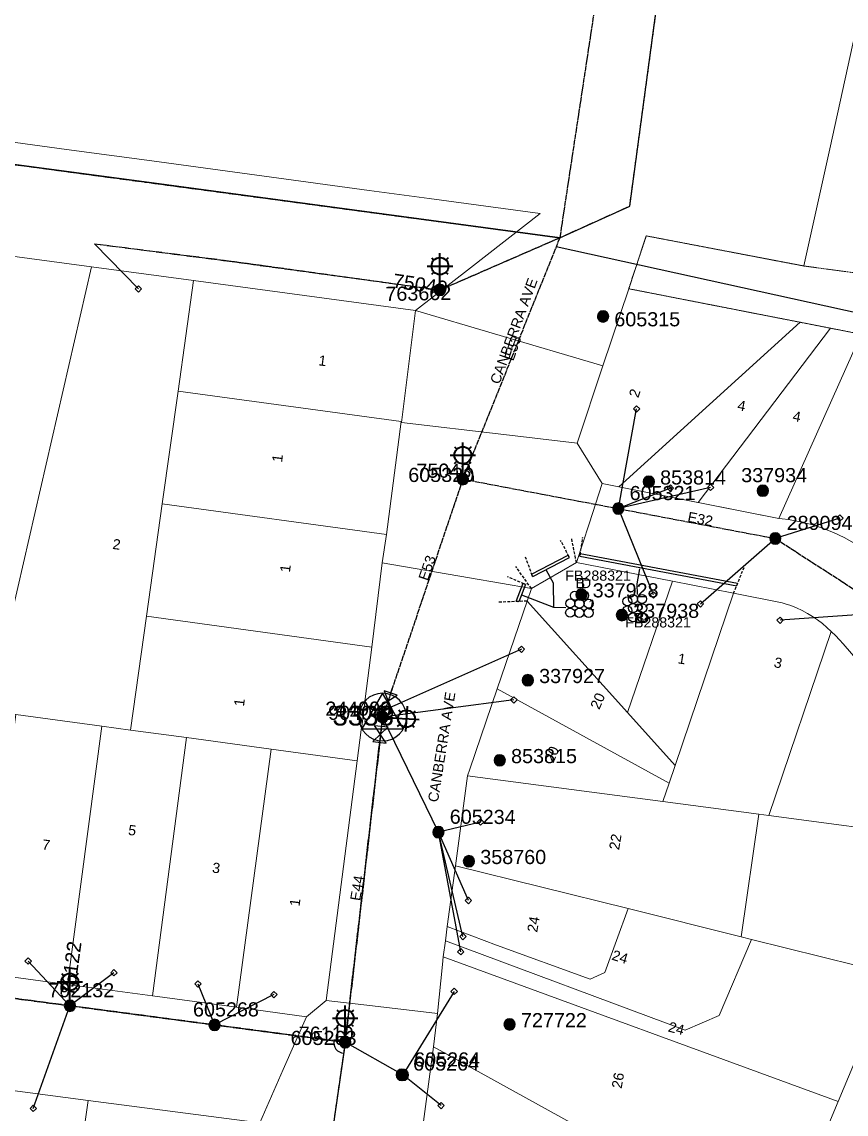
# Model space of a CAD drawing. Header units: metres. Extents: x 305150 to 308746, y 6239745 to 6243198.
# Drawn here: x 306796.9 to 306942.7, y 6241528.5 to 6241721.6 of the extents above; entities that cross this region are included whole.
import ezdxf
from ezdxf.enums import TextEntityAlignment as Align

# ---------------------------------------------------------------- set-up
doc = ezdxf.new("R2010")
doc.units = ezdxf.units.M
for name, pattern in [('Cable Exist OH', [1, 1, 0]), ('Dash', [5, 3, -2]), ('DASHED', [0.75, 0.5, -0.25]), ('HIDDEN', [0.375, 0.25, -0.125]), ('HIDDEN2', [0.1875, 0.125, -0.0625])]:
    doc.linetypes.add(name, pattern=pattern)
doc.layers.get('0').update_dxf_attribs({"color": 6})
for name, color, linetype, lineweight in [('Cadastre Easements_SP_EXT', 9, 'Continuous', 5), ('Cadastre Land Parcels_SP_EXT', 9, 'Continuous', 5), ('Cadastre Other Property_SP_EXT', 9, 'HIDDEN', 5), ('Cadastre Roads_SP_EXT', 9, 'Continuous', 5)]:
    doc.layers.add(name, color=color, linetype=linetype, lineweight=lineweight)
for name, color, linetype in [('Duct_SP_EXT', 7, 'Continuous'), ('Equip_LV_EXT', 7, 'Continuous'), ('Equip_SP_SL_EXT', 7, 'Continuous'), ('Mains_HV_EXT', 7, 'Continuous'), ('Mains_LV_EXT', 7, 'Continuous'), ('Mains_SL_EXT', 7, 'Continuous'), ('Mains_TR_EXT', 7, 'Continuous'), ('OH_Details_SP_MISC', 7, 'Continuous'), ('Services_SP_EXT', 7, 'Continuous'), ('Sub_SP_TR_HV_LV_EXT', 7, 'Continuous'), ('SupportsOH_SP_TR_HV_LV_SL_EXT', 7, 'Continuous')]:
    doc.layers.add(name, color=color, linetype=linetype)
doc.layers.add('UNKNOWN_FEATURES', color=1, linetype='DASHED', plot=False)
doc.layers.get('0').freeze()
doc.styles.add('iecARIAL', font='arial.ttf', dxfattribs={"height": 2})
doc.styles.add('POLE_LABEL', font='arial.ttf')
doc.styles.get("Standard").update_dxf_attribs({"font": 'arial.ttf'})
doc.linetypes.add('Cable E OH', pattern='A,9.4,["E",Standard,S=1.7,R=0,X=0,Y=-1],0', length=9.4)
doc.linetypes.add('Cable P UG', pattern='A,6,-0.5,["P",Standard,S=1.7,R=0,X=0.5,Y=-1],-2.9', length=9.4)

# ---------------------------------------------------------------- blocks, each defined once
blk = doc.blocks.new('SUB_POLE_EXT')
blk.add_wipeout([(0, 4.22), (0.42, 4.2), (0.83, 4.14), (1.21, 4.05), (1.62, 3.9), (1.99, 3.72), (2.35, 3.51), (2.68, 3.26), (2.99, 2.99), (3.28, 2.66), (3.52, 2.34), (3.76, 1.92), (3.9, 1.62), (4.04, 1.23), (4.18, 0.63), (4.22, 0), (4.18, -0.61), (4.06, -1.15), (3.9, -1.62), (3.58, -2.24), (3.22, -2.73), (2.97, -3.01), (2.68, -3.26), (2.36, -3.5), (2, -3.72), (1.64, -3.89), (1.25, -4.03), (0.82, -4.14), (0.42, -4.2), (0, -4.22), (-0.41, -4.2), (-0.8, -4.15), (-1.21, -4.05), (-1.62, -3.9), (-1.99, -3.73), (-2.35, -3.51), (-2.68, -3.26), (-2.96, -3.02), (-3.23, -2.72), (-3.51, -2.35), (-3.71, -2.01), (-3.91, -1.6), (-4.05, -1.21), (-4.16, -0.76), (-4.22, -0.14), (-4.21, 0.39), (-4.14, 0.83), (-4.03, 1.27), (-3.9, 1.63), (-3.71, 2.02), (-3.5, 2.37), (-3.28, 2.67), (-2.99, 2.99), (-2.68, 3.27), (-2.33, 3.52), (-1.98, 3.73), (-1.63, 3.9), (-1.2, 4.05), (-0.78, 4.15), (-0.4, 4.21)])
blk.add_line((2.16, 0.48), (2.16, 0.48, 0))
blk.add_lwpolyline([(-4.22, 0, 1), (4.22, 0, 1)], format="xyb", close=True)
blk.add_lwpolyline([(2.14, 0.52), (0, 4.22), (-3.66, -2.11), (3.66, -2.11)], close=True)
for tag, height, flags, p in [('ASSET_NUM', 3.5, 8, (2, 2)), ('STREET_CODE', 0.2, 9, (1.5, 0)), ('CONSTRUCTED_VOLTAGE', 0.2, 9, (1.5, -0.2)), ('OPERATING_VOLTAGE', 0.2, 9, (1.5, -0.6)), ('OPERATED_BY', 0.2, 9, (1.5, -0.8)), ('ORIENTATION', 0.2, 9, (1.5, -1.2)), ('OWNED_BY', 0.2, 9, (1.5, -1.4)), ('SECONDARY_VOLTAGE', 0.2, 9, (1.5, -1.6)), ('STATE', 0.2, 9, (1.5, -1.8)), ('SUBSTATION_TYPE', 0.2, 9, (1.5, -2)), ('NO_PHASES', 0.2, 9, (1.5, -0.4)), ('MAINTAINED_BY', 0.2, 9, (1.5, -1)), ('STREETNAME', 0.2, 9, (1.5, -2.8)), ('SUBURB', 0.2, 9, (1.5, -3)), ('Z', 0.2, 1, (1.5, -3.4)), ('USAGE', 0.2, 9, (1.5, -2.2)), ('LEGEND', 0.2, 9, (1.5, -2.4)), ('LOCATION', 0.2, 9, (1.5, -2.6)), ('NOTES', 0.2, 9, (1.5, -3.2))]:
    blk.add_attdef(tag, text='', height=height, dxfattribs=dict(flags=flags)).set_placement(p, align=Align.MIDDLE_LEFT)
blk = doc.blocks.new('DUCT_EXT')
blk.add_circle((0, 0.8), 0.8)
at = {"flags": 1}
blk.add_attdef('Z', (0, 0), '', height=0.2, dxfattribs=at)
at = {"flags": 9}
for tag, p in [('DUCT_CODE', (0, 0)), ('XSECT_TYPE', (0, -0.2)), ('STATE', (0, -0.6)), ('FB_REFERENCE', (0, -0.4)), ('NOTES', (0, -0.8))]:
    blk.add_attdef(tag, text='', height=0.2, dxfattribs=at).set_placement(p, align=Align.MIDDLE_LEFT)
blk = doc.blocks.new('LV_OH_LINKS_DISTFUSE_EXT')
for p, q in [((0, 0), (0.96, 0)), ((3.84, 0), (4.8, 0))]:
    blk.add_line(p, q)
blk.add_lwpolyline([(3.84, -1.2), (3.84, 1.2), (0.96, -1.2), (0.96, 1.2)], close=True)
at = {"flags": 9}
for tag, p in [('ACTUAL_STATUS', (0, 0)), ('CONSTRUCTED_VOLTAGE', (0, -0.2)), ('OPERATING_VOLTAGE', (0, -0.6)), ('ORIENTATION', (0, -0.8)), ('OWNED_BY', (0, -1)), ('STATE', (0, -1.2)), ('SWITCH_TYPE', (0, -1.4)), ('NO_PHASES', (0, -0.4)), ('USAGE', (0, -1.6)), ('NOTES', (0, -1.8))]:
    blk.add_attdef(tag, text='', height=0.2, dxfattribs=at).set_placement(p, align=Align.MIDDLE_LEFT)
at = {"flags": 1}
blk.add_attdef('Z', (0, 0), '', height=0.2, dxfattribs=at)
blk = doc.blocks.new('SL_LANTERN_EXT')
at = {"lineweight": 40}
for p, q in [((0, 1.97), (0, 6.47)), ((-2.25, 4.22), (2.25, 4.22)), ((-1.46, 5.68), (-1.06, 5.28)), ((1.46, 5.68), (1.06, 5.28)), ((-1.46, 2.76), (-1.06, 3.16)), ((0, 0), (0, 2.72)), ((1.46, 2.76), (1.06, 3.16))]:
    blk.add_line(p, q, dxfattribs=at)
blk.add_circle((0, 4.22), 1.5, dxfattribs=at)
at = {"style": 'iecARIAL', "flags": 8}
blk.add_attdef('ASSET_NUM', (1.5, 1.5), '', height=2.5, dxfattribs=at)
for tag, p, height, flags in [('OPERATING_VOLTAGE', (0.98, -1.65), 0.2, 9), ('ORIENTATION', (0.98, -1.85), 0.2, 9), ('OWNED_BY', (0.98, -2.05), 0.2, 9), ('CONSTRUCTED_VOLTAGE', (0.98, -0.65), 0.2, 9), ('CONTROL_TYPE', (0.98, -0.85), 0.2, 9), ('LANTERN_PURPOSE', (0.98, -1.05), 0.2, 9), ('LANTERN_TYPE', (0.98, -1.25), 0.2, 9), ('NO_PHASES', (0.98, -1.45), 0.2, 9), ('LNUMBER', (2.18, -3.25), 2.5, 8), ('STATE', (0.98, -2.25), 0.2, 9), ('USAGE', (0.98, -2.45), 0.2, 9), ('CEXIST', (0.98, -2.65), 0.2, 9), ('CNEW', (0.98, -2.85), 0.2, 9), ('CNUMBER', (0.98, -3.05), 0.2, 9), ('CREMOVE', (0.98, -3.25), 0.2, 9), ('CREPLACE', (0.98, -3.45), 0.2, 9), ('LKINGHEIGHT', (0.98, -3.65), 0.2, 9), ('LBRACKET', (0.98, -3.85), 0.2, 9), ('LBRACKETVOCAB', (0.98, -4.05), 0.2, 9), ('LCATEGORY', (0.98, -4.25), 0.2, 9), ('LCHARGE1', (0.98, -4.45), 0.2, 9), ('LCHARGE1PERCENT', (0.98, -4.65), 0.2, 9), ('LCHARGE2', (0.98, -4.85), 0.2, 9), ('LCHARGE2PERCENT', (0.98, -5.05), 0.2, 9), ('LCHARGE3', (0.98, -5.25), 0.2, 9), ('LCHARGE3PERCENT', (0.98, -5.45), 0.2, 9), ('LEXIST', (0.98, -5.65), 0.2, 9), ('LLAMP', (0.98, -5.85), 0.2, 9), ('LLAMPVOCAB', (0.98, -6.05), 0.2, 9), ('LMAST', (0.98, -6.25), 0.2, 9), ('LMASTVOCAB', (0.98, -6.45), 0.2, 9), ('LNEW', (0.98, -6.65), 0.2, 9), ('LANTNUMBER', (0.98, -6.85), 0.2, 9), ('LOUTREACH', (0.98, -7.25), 0.2, 9), ('LOUTREACHVOCAB', (0.98, -7.45), 0.2, 9), ('LRATECODE', (0.98, -7.65), 0.2, 9), ('LREMOVE', (0.98, -7.85), 0.2, 9), ('STREETNAME', (0.98, -9.25), 0.2, 9), ('SUBURB', (0.98, -9.45), 0.2, 1), ('LREPLACE', (0.98, -8.05), 0.2, 9), ('LTYPE', (0.98, -8.25), 0.2, 9), ('LTYPEVOCAB', (0.98, -8.45), 0.2, 9), ('LEGEND', (0.98, -8.65), 0.2, 9), ('LOCATION', (0.98, -8.85), 0.2, 9), ('NOTES', (0.98, -9.05), 0.2, 9)]:
    blk.add_attdef(tag, p, '', height=height, dxfattribs=dict(flags=flags))
blk = doc.blocks.new('CCP_EXT')
at = {"flags": 9}
for tag, p in [('STATE', (0, -1.8)), ('NOTES', (0, -2))]:
    blk.add_attdef(tag, text='', height=0.2, dxfattribs=at).set_placement(p, align=Align.MIDDLE_LEFT)
blk.add_wipeout([(0, 0.57), (0.57, 0), (0, -0.57), (-0.57, 0)])
blk.add_lwpolyline([(-0.57, 0), (0, 0.57), (0.57, 0), (0, -0.57), (-0.57, 0)])
at = {"flags": 1}
blk.add_attdef('Z', (0, 0), '', height=0.2, dxfattribs=at)
at = {"flags": 9}
for tag, p in [('CCP_TYPE', (0, 0)), ('CONSTRUCTED_VOLTAGE', (0, -0.2)), ('OPERATING_VOLTAGE', (0, -0.6)), ('ORIENTATION', (0, -0.8)), ('OWNED_BY', (0, -1)), ('NO_PHASES', (0, -0.4)), ('USAGE', (0, -1.2)), ('LEGEND', (0, -1.4)), ('LIFE_SUPPORT', (0, -1.6))]:
    blk.add_attdef(tag, text='', height=0.2, dxfattribs=at).set_placement(p, align=Align.MIDDLE_LEFT)
blk = doc.blocks.new('POLE_EXT')
blk.add_hatch(color=256).paths.add_polyline_path([(-1, 0, 1), (1, 0, 1)])
blk.add_lwpolyline([(-1, 0, 1), (1, 0, 1)], format="xyb", close=True)
for tag, height, flags, p in [('pNumber', 2.5, 8, (-17.84, 2.07)), ('OWNED_BY', 0.2, 9, (1.35, -0.4)), ('SPECIAL_USE', 0.2, 9, (1.35, -0.8)), ('STATE', 0.2, 9, (1.35, -1)), ('cLV', 0.2, 9, (1.35, -1.4)), ('hDepth', 0.2, 9, (1.35, -1.6)), ('hDia', 0.2, 9, (1.35, -1.8)), ('cHV', 0.2, 9, (1.35, -2)), ('PARENT', 0.2, 9, (1.35, -0.6)), ('USAGE', 0.2, 9, (1.35, -1.2)), ('cLinedev', 0.2, 9, (1.35, -3.4)), ('pExisting', 0.2, 9, (1.35, -3.8)), ('LBRACKET', 0.2, 9, (1.35, -2.2)), ('LExisting', 0.2, 9, (1.35, -2.4)), ('LANTNUMBER', 0.2, 9, (1.35, -2.6)), ('LOther', 0.2, 9, (1.35, -2.8)), ('LRemove', 0.2, 9, (1.35, -3)), ('LEGEND', 0.2, 9, (1.35, -3.2)), ('LOCATION', 0.2, 9, (1.35, -3.6)), ('pFooting', 0.2, 9, (1.35, -4.4)), ('pNew', 0.2, 9, (1.35, -4.6)), ('pRelocate', 0.2, 9, (1.35, -5)), ('pRemove', 0.2, 9, (1.35, -5.2)), ('pReplace', 0.2, 9, (1.35, -5.4)), ('pStay', 0.2, 9, (1.35, -5.6)), ('pType', 0.2, 9, (1.35, -5.8)), ('PFNUMBER', 0.2, 9, (1.35, -4)), ('NEWPFNUMBER', 0.2, 9, (1.35, -4.2)), ('cspan', 0.2, 9, (1.35, -6)), ('STREETNAME', 0.2, 9, (1.35, -6.2)), ('SUBURB', 0.2, 9, (1.35, -6.4)), ('OPERATED_BY', 0.2, 9, (1.36, -7.01)), ('NOTES', 0.2, 9, (1.35, -6.6)), ('MAINTAINED_BY', 0.2, 9, (1.36, -6.81))]:
    blk.add_attdef(tag, text='', height=height, dxfattribs=dict(flags=flags)).set_placement(p, align=Align.MIDDLE_LEFT)
at = {"style": 'POLE_LABEL'}
for tag, height, flags, p in [('ASSET_NUM', 2.5, 8, (2, 2)), ('STRUCTURE_PLANT_NUMBER', 0.2, 9, (1.35, 0.03)), ('STREET_CODE', 0.2, 9, (1.35, -0.2))]:
    blk.add_attdef(tag, text='', height=height, dxfattribs=dict(at, flags=flags)).set_placement(p, align=Align.MIDDLE_LEFT)
at = {"flags": 1}
blk.add_attdef('Z', (1.35, -7.33), '', height=0.2, dxfattribs=at)

msp = doc.modelspace()

# ---------------------------------------------------------------- linework, layer by layer
at = {"layer": 'Cadastre Easements_SP_EXT', "linetype": 'Dash'}
msp.add_lwpolyline([(306982.16, 6241684.67), (306983.24, 6241690.07), (306962.19, 6241674.86), (306935.21, 6241678.48), (306907.36, 6241683.8), (306904.24, 6241674.46), (306934.58, 6241668.52), (306945.34, 6241666.42), (306959.51, 6241663.65), (306980.21, 6241678.62), (306982.16, 6241684.67)], close=True, dxfattribs=at)
at = {"layer": 'Cadastre Land Parcels_SP_EXT', "linetype": 'Continuous'}
for points in [[(306982.16, 6241684.67), (306983.24, 6241690.07), (306990.23, 6241694.81), (306996.78, 6241724.43), (306983.53, 6241727.19), (306963.07, 6241731.46), (306947.69, 6241734.67), (306943.9, 6241717.76), (306939.8, 6241699.21), (306935.21, 6241678.48), (306907.36, 6241683.8), (306904.24, 6241674.46), (306934.58, 6241668.52), (306945.34, 6241666.42), (306959.51, 6241663.65), (306980.21, 6241678.62), (306982.16, 6241684.67)], [(306809.23, 6241678.34), (306791.16, 6241680.77), (306766.28, 6241603.23), (306780.76, 6241601.26), (306791.11, 6241599.84), (306809.23, 6241678.34)], [(306827.27, 6241675.9), (306809.23, 6241678.34), (306791.11, 6241599.84), (306795.83, 6241599.2), (306811.05, 6241597.12), (306816.09, 6241596.43), (306818.92, 6241616.54), (306821.72, 6241636.43), (306824.52, 6241656.35), (306827.27, 6241675.9)], [(306864.04, 6241650.83), (306866.55, 6241670.6), (306827.27, 6241675.9), (306824.52, 6241656.35), (306864.01, 6241650.97), (306864.04, 6241650.83)], [(306934.58, 6241668.52), (306904.24, 6241674.46), (306899.67, 6241660.8), (306895.11, 6241647.18), (306899.53, 6241639.99), (306902.48, 6241639.41), (306934.58, 6241668.52)], [(306939.93, 6241667.48), (306934.58, 6241668.52), (306902.48, 6241639.41), (306916.52, 6241636.65), (306939.93, 6241667.48)], [(306945.34, 6241666.42), (306939.93, 6241667.48), (306916.52, 6241636.65), (306930.78, 6241633.85), (306945.34, 6241666.42)], [(306959.51, 6241663.65), (306945.34, 6241666.42), (306930.78, 6241633.85), (306931.41, 6241633.78), (306932.53, 6241633.64), (306934.57, 6241633.27), (306936.57, 6241632.76), (306938.54, 6241632.13), (306940.46, 6241631.37), (306942.33, 6241630.48), (306944.13, 6241629.47), (306945.87, 6241628.34), (306947.52, 6241627.1), (306947.63, 6241627.02), (306967.04, 6241662.19), (306959.51, 6241663.65)], [(306864.01, 6241650.97), (306824.52, 6241656.35), (306821.72, 6241636.43), (306861.42, 6241631.02), (306864.01, 6241650.97)], [(306860.66, 6241626), (306861.42, 6241631.02), (306821.72, 6241636.43), (306818.92, 6241616.54), (306858.83, 6241611.08), (306860.66, 6241626)], [(306886.28, 6241619.23), (306904.03, 6241599.5), (306911.98, 6241622.72), (306894.99, 6241626.04), (306887.03, 6241621.44), (306886.28, 6241619.23)], [(306904.03, 6241599.5), (306912.45, 6241590.13), (306922.8, 6241620.6), (306911.98, 6241622.72), (306904.03, 6241599.5)], [(306904.03, 6241599.5), (306886.28, 6241619.23), (306880.98, 6241603.74), (306911.39, 6241587.02), (306912.45, 6241590.13), (306904.03, 6241599.5)], [(306910.29, 6241583.78), (306927.25, 6241581.54), (306929.01, 6241581.3), (306940.08, 6241613.82), (306939.32, 6241614.54), (306938.51, 6241615.24), (306937.66, 6241615.89), (306936.77, 6241616.5), (306935.86, 6241617.05), (306934.91, 6241617.56), (306933.94, 6241618.01), (306932.94, 6241618.42), (306931.93, 6241618.76), (306931.4, 6241618.92), (306922.8, 6241620.6), (306912.45, 6241590.13), (306911.39, 6241587.02), (306910.29, 6241583.78)], [(306960.85, 6241587.58), (306960.71, 6241588.14), (306960.46, 6241588.89), (306960.15, 6241589.63), (306959.89, 6241590.23), (306959.59, 6241590.81), (306959.17, 6241591.57), (306958.85, 6241592.13), (306958.48, 6241592.67), (306957.97, 6241593.37), (306957.7, 6241593.7), (306942.18, 6241611.64), (306941.52, 6241612.4), (306940.83, 6241613.12), (306940.1, 6241613.81), (306940.08, 6241613.82), (306929.01, 6241581.3), (306957.39, 6241577.55), (306960.85, 6241587.58)], [(306911.39, 6241587.02), (306880.98, 6241603.74), (306876.12, 6241589.53), (306875.71, 6241588.33), (306910.29, 6241583.78), (306911.39, 6241587.02)], [(306811.05, 6241597.12), (306795.83, 6241599.2), (306789.7, 6241553.51), (306804.97, 6241551.45), (306811.05, 6241597.12)], [(306816.09, 6241596.43), (306811.05, 6241597.12), (306804.97, 6241551.45), (306820.01, 6241549.42), (306826, 6241595.08), (306816.09, 6241596.43)], [(306841.01, 6241593.03), (306826, 6241595.08), (306820.01, 6241549.42), (306834.86, 6241547.42), (306841.01, 6241593.03)], [(306856.22, 6241590.96), (306841.01, 6241593.03), (306834.86, 6241547.42), (306847.26, 6241545.74), (306850.72, 6241548.59), (306856.22, 6241590.96)], [(306910.29, 6241583.78), (306875.71, 6241588.33), (306873.59, 6241572.41), (306904.16, 6241564.85), (306924.16, 6241559.88), (306927.25, 6241581.54), (306910.29, 6241583.78)], [(306960.37, 6241577.16), (306961.63, 6241582.72), (306961.64, 6241583.66), (306961.58, 6241584.6), (306961.44, 6241585.53), (306961.23, 6241586.44), (306960.95, 6241587.34), (306960.85, 6241587.58), (306957.39, 6241577.55), (306929.01, 6241581.3), (306927.25, 6241581.54), (306924.16, 6241559.88), (306925.99, 6241559.41), (306950.75, 6241553.28), (306960.37, 6241577.16)], [(306963.36, 6241576.82), (306960.37, 6241577.16), (306950.75, 6241553.28), (306941.29, 6241530.73), (306937.38, 6241521.45), (307025.72, 6241509.69), (307034.34, 6241523.79), (307041.68, 6241543.57), (306989.67, 6241550.55), (306954.69, 6241555.25), (306963.36, 6241576.82)], [(306904.16, 6241564.85), (306873.59, 6241572.41), (306872.16, 6241561.68), (306880.88, 6241558.37), (306897.44, 6241552.39), (306900.01, 6241553.58), (306904.16, 6241564.85)], [(306924.16, 6241559.88), (306904.16, 6241564.85), (306900.01, 6241553.58), (306897.44, 6241552.39), (306880.88, 6241558.37), (306872.16, 6241561.68), (306871.82, 6241559.14), (306914.22, 6241543.35), (306920.23, 6241545.93), (306925.99, 6241559.41), (306924.16, 6241559.88)], [(306925.99, 6241559.41), (306920.23, 6241545.93), (306914.22, 6241543.35), (306871.82, 6241559.14), (306871.45, 6241556.31), (306941.29, 6241530.73), (306950.75, 6241553.28), (306925.99, 6241559.41)], [(306941.29, 6241530.73), (306871.45, 6241556.31), (306871.31, 6241554.97), (306870.42, 6241546.3), (306869.74, 6241540.39), (306931.09, 6241506.52), (306931.24, 6241506.88), (306937.38, 6241521.45), (306941.29, 6241530.73)], [(306925.52, 6241493.26), (306931.09, 6241506.52), (306869.74, 6241540.39), (306867.53, 6241524.13), (306921.11, 6241482.76), (306925.52, 6241493.26)], [(306804.4, 6241500.95), (306806.53, 6241516.09), (306808.61, 6241530.93), (306790.26, 6241533.33), (306786.18, 6241503.26), (306804.4, 6241500.95)], [(306839, 6241526.95), (306808.61, 6241530.93), (306806.53, 6241516.09), (306845.52, 6241510.92), (306846.36, 6241516.79), (306843.45, 6241524.88), (306839, 6241526.95)]]:
    msp.add_lwpolyline(points, close=True, dxfattribs=at)
at = {"layer": 'Cadastre Other Property_SP_EXT', "linetype": 'HIDDEN2'}
msp.add_lwpolyline([(306962.19, 6241674.86), (306935.18, 6241678.48), (306907.37, 6241683.8), (306904.24, 6241674.46), (306959.51, 6241663.65), (306980.24, 6241678.65), (306982.23, 6241684.76), (306983.24, 6241690.07), (306962.19, 6241674.86)], close=True, dxfattribs=at)
at = {"layer": 'Cadastre Roads_SP_EXT', "linetype": 'Continuous'}
msp.add_lwpolyline([(306899.67, 6241660.8), (306880.52, 6241666.47), (306866.55, 6241670.6), (306864.04, 6241650.83), (306882.18, 6241648.7), (306895.11, 6241647.18), (306899.67, 6241660.8)], close=True, dxfattribs=at)
at = {"layer": 'Duct_SP_EXT'}
for p, q in [((306887.07, 6241623.98), (306893.56, 6241627.33)), ((306887.29, 6241623.56), (306893.78, 6241626.91)), ((306893.56, 6241627.33), (306893.67, 6241627.12)), ((306893.78, 6241626.91), (306893.67, 6241627.12)), ((306895.6, 6241627.18), (306895.64, 6241627.41)), ((306895.6, 6241627.18), (306923.39, 6241621.92)), ((306895.68, 6241627.65), (306895.64, 6241627.41)), ((306895.68, 6241627.65), (306923.48, 6241622.39)), ((306887.07, 6241623.98), (306887.18, 6241623.77)), ((306887.29, 6241623.56), (306887.18, 6241623.77)), ((306885.52, 6241622.34), (306884.36, 6241619.25)), ((306885.97, 6241622.18), (306884.81, 6241619.08)), ((306885.52, 6241622.34), (306885.74, 6241622.26)), ((306885.97, 6241622.18), (306885.74, 6241622.26)), ((306923.39, 6241621.92), (306923.43, 6241622.16)), ((306923.48, 6241622.39), (306923.43, 6241622.16)), ((306884.36, 6241619.25), (306884.59, 6241619.16)), ((306884.81, 6241619.08), (306884.59, 6241619.16))]:
    msp.add_line(p, q, dxfattribs=at)
for points in [[(306890.98, 6241618.09), (306890.92, 6241622.4), (306889.69, 6241624.62)], [(306905.79, 6241620.41), (306905.77, 6241622.25), (306906.2, 6241624.94)], [(306893.13, 6241618.05), (306890.98, 6241618.09), (306885.35, 6241620.3)]]:
    msp.add_lwpolyline(points, dxfattribs=at)
at = {"layer": 'Mains_LV_EXT', "linetype": 'Cable Exist OH'}
for points in [[(306892.05, 6241683.48), (306874.9, 6241640.8)], [(306874.9, 6241640.8), (306902.41, 6241635.58)], [(306902.41, 6241635.58), (306930.18, 6241630.3)], [(306782.74, 6241550.67), (306805.4, 6241547.67)], [(306805.4, 6241547.67), (306831, 6241544.28)], [(306831, 6241544.28), (306854.09, 6241541.23)], [(306854.09, 6241541.23), (306849.07, 6241506.35)]]:
    msp.add_lwpolyline(points, dxfattribs=at)
at = {"layer": 'Mains_LV_EXT', "linetype": 'Continuous'}
for points in [[(306876.77, 6241640.48, 0.369719), (306875.57, 6241642.69)], [(306852.1, 6241541.49, 0.45018), (306853.81, 6241539.29)]]:
    msp.add_lwpolyline(points, format="xyb", dxfattribs=at)
at = {"layer": 'Mains_SL_EXT', "linetype": 'Cable Exist OH'}
for points in [[(306870.86, 6241674.25), (306892.05, 6241683.48)], [(306892.05, 6241683.48), (306874.9, 6241640.8)], [(306805.4, 6241547.67), (306831, 6241544.28), (306854.09, 6241541.23)], [(306854.09, 6241541.23), (306849.07, 6241506.35)]]:
    msp.add_lwpolyline(points, dxfattribs=at)
at = {"layer": 'OH_Details_SP_MISC', "color": 7, "linetype": 'Continuous', "flags": 128}
msp.add_lwpolyline([(306813.84, 6241409.68), (306830.92, 6241453.1), (306839.46, 6241475.44), (306849.01, 6241505.81), (306854.12, 6241541.04)], dxfattribs=at)
at = {"layer": 'Services_SP_EXT'}
for points in [[(306891.42, 6241681.92), (306957.34, 6241667.43)], [(306864.29, 6241535.43), (306854.09, 6241541.23)]]:
    msp.add_lwpolyline(points, dxfattribs=at)
at = {"layer": 'UNKNOWN_FEATURES'}
for points in [[(306895.64, 6241627.41), (306896.12, 6241630.51)], [(306893.67, 6241627.12), (306892.2, 6241629.96)], [(306894.99, 6241626.04), (306894.16, 6241630.24)], [(306887.18, 6241623.77), (306886.01, 6241627.02)], [(306887.03, 6241621.44), (306884.26, 6241625.37)], [(306922.8, 6241620.6), (306924.65, 6241625.18)], [(306885.74, 6241622.26), (306882.82, 6241623.51)], [(306886.28, 6241619.23), (306881.3, 6241619.03)]]:
    msp.add_lwpolyline(points, dxfattribs=at)

# ---------------------------------------------------------------- block references
at = {"layer": 'Duct_SP_EXT'}
for p in [(306894.72, 6241619.39), (306896.36, 6241619.42), (306893.9, 6241618.01), (306895.54, 6241617.98), (306897.17, 6241617.98), (306904.01, 6241618.38), (306904.99, 6241618.8), (306906.61, 6241618.8), (306893.89, 6241616.37), (306895.52, 6241616.35), (306897.16, 6241616.35), (306904, 6241616.76), (306905.01, 6241617.18), (306905.03, 6241615.56), (306906.63, 6241617.17), (306906.64, 6241615.53)]:
    msp.add_blockref('DUCT_EXT', p, dxfattribs=at)
at = {"layer": 'Equip_SP_SL_EXT'}
ref = msp.add_blockref('SL_LANTERN_EXT', (306870.86, 6241674.25), dxfattribs=at)
ref.add_attrib('ASSET_NUM', '75040', dxfattribs={"layer": '0', "height": 2.5, "rotation": 351.6593, "style": 'iecARIAL'}).set_placement((306872.36, 6241675.75), align=Align.TOP_RIGHT)
ref = msp.add_blockref('SL_LANTERN_EXT', (306874.9, 6241640.8), dxfattribs=at)
ref.add_attrib('ASSET_NUM', '75043', dxfattribs={"layer": '0', "height": 2.5, "rotation": 0.1374, "style": 'iecARIAL'}).set_placement((306876.4, 6241642.3), align=Align.MIDDLE_RIGHT)
ref = msp.add_blockref('SL_LANTERN_EXT', (306805.4, 6241547.67), dxfattribs=at)
ref.add_attrib('ASSET_NUM', '76122', dxfattribs={"layer": '0', "height": 2.5, "rotation": 82.2023, "style": 'iecARIAL'}).set_placement((306806.9, 6241549.17), align=Align.BOTTOM_LEFT)
ref = msp.add_blockref('SL_LANTERN_EXT', (306854.09, 6241541.23), dxfattribs=at)
ref.add_attrib('ASSET_NUM', '76110', dxfattribs={"layer": '0', "height": 2.5, "rotation": 359.9659, "style": 'iecARIAL'}).set_placement((306855.59, 6241542.73), align=Align.MIDDLE_RIGHT)
at = {"layer": 'Sub_SP_TR_HV_LV_EXT'}
ref = msp.add_blockref('SUB_POLE_EXT', (306860.72, 6241598.72), dxfattribs=at)
ref.add_attrib('ASSET_NUM', '3333', dxfattribs={"layer": '0', "height": 3.5}).set_placement((306862.72, 6241598.97), align=Align.MIDDLE_RIGHT)
at = {"layer": 'SupportsOH_SP_TR_HV_LV_SL_EXT'}
ref = msp.add_blockref('POLE_EXT', (306870.83, 6241674.24), dxfattribs=at)
ref.add_attrib('ASSET_NUM', '763662', dxfattribs={"layer": '0', "height": 2.5, "rotation": 1, "style": 'POLE_LABEL'}).set_placement((306872.83, 6241674.99), align=Align.TOP_RIGHT)
ref = msp.add_blockref('POLE_EXT', (306899.7, 6241669.56), dxfattribs=dict(at, rotation=0.01150462874349501))
ref.add_attrib('ASSET_NUM', '605315', dxfattribs={"layer": '0', "height": 2.5, "rotation": 359.9969, "style": 'POLE_LABEL'}).set_placement((306901.7, 6241670.31), align=Align.TOP_LEFT)
ref = msp.add_blockref('POLE_EXT', (306874.9, 6241640.8), dxfattribs=at)
ref.add_attrib('ASSET_NUM', '605320', dxfattribs={"layer": '0', "height": 2.5, "rotation": 0.0719, "style": 'POLE_LABEL'}).set_placement((306876.9, 6241641.55), align=Align.MIDDLE_RIGHT)
ref = msp.add_blockref('POLE_EXT', (306927.97, 6241638.75), dxfattribs=at)
ref.add_attrib('ASSET_NUM', '337934', dxfattribs={"layer": '0', "height": 2.5, "style": 'POLE_LABEL'}).set_placement((306929.97, 6241639.5), align=Align.BOTTOM_CENTER)
ref = msp.add_blockref('POLE_EXT', (306886.4, 6241605.23), dxfattribs=at)
ref.add_attrib('ASSET_NUM', '337927', dxfattribs={"layer": '0', "height": 2.5, "style": 'POLE_LABEL'}).set_placement((306888.4, 6241605.98), align=Align.MIDDLE_LEFT)
ref = msp.add_blockref('POLE_EXT', (306881.44, 6241591.07), dxfattribs=at)
ref.add_attrib('ASSET_NUM', '853815', dxfattribs={"layer": '0', "height": 2.5, "style": 'POLE_LABEL'}).set_placement((306883.44, 6241591.82), align=Align.MIDDLE_LEFT)
ref = msp.add_blockref('POLE_EXT', (306875.99, 6241573.23), dxfattribs=at)
ref.add_attrib('ASSET_NUM', '358760', dxfattribs={"layer": '0', "height": 2.5, "style": 'POLE_LABEL'}).set_placement((306877.99, 6241573.98), align=Align.MIDDLE_LEFT)
ref = msp.add_blockref('POLE_EXT', (306805.4, 6241547.67), dxfattribs=at)
ref.add_attrib('ASSET_NUM', '792132', dxfattribs={"layer": '0', "height": 2.5, "style": 'POLE_LABEL'}).set_placement((306807.4, 6241548.42), align=Align.BOTTOM_CENTER)
ref = msp.add_blockref('POLE_EXT', (306831, 6241544.28), dxfattribs=at)
ref.add_attrib('ASSET_NUM', '605268', dxfattribs={"layer": '0', "height": 2.5, "rotation": 0.0926, "style": 'POLE_LABEL'}).set_placement((306833, 6241545.03), align=Align.BOTTOM_CENTER)
ref = msp.add_blockref('POLE_EXT', (306883.18, 6241544.37), dxfattribs=at)
ref.add_attrib('ASSET_NUM', '727722', dxfattribs={"layer": '0', "height": 2.5, "style": 'POLE_LABEL'}).set_placement((306885.18, 6241545.12), align=Align.MIDDLE_LEFT)
ref = msp.add_blockref('POLE_EXT', (306854.09, 6241541.23), dxfattribs=dict(at, rotation=359.9303720739743))
ref.add_attrib('ASSET_NUM', '605263', dxfattribs={"layer": '0', "height": 2.5, "rotation": 359.9809, "style": 'POLE_LABEL'}).set_placement((306856.09, 6241541.98), align=Align.MIDDLE_RIGHT)
ref = msp.add_blockref('POLE_EXT', (306864.11, 6241535.46), dxfattribs=at)
ref.add_attrib('ASSET_NUM', '605264', dxfattribs={"layer": '0', "height": 2.5, "style": 'POLE_LABEL'}).set_placement((306866.11, 6241537.46), align=Align.MIDDLE_LEFT)
ref = msp.add_blockref('POLE_EXT', (306864.29, 6241535.43), dxfattribs=at)
ref.add_attrib('ASSET_NUM', '605264', dxfattribs={"layer": '0', "height": 2.5, "rotation": 0.0153, "style": 'POLE_LABEL'}).set_placement((306866.29, 6241536.18), align=Align.BOTTOM_LEFT)

# ---------------------------------------------------------------- texts
at = {"layer": 'Cadastre Land Parcels_SP_EXT'}
for s, rotation, p in [('1', 352.7799, (306849.28, 6241660.93)), ('2', 72.2239, (306905.94, 6241655.06)), ('4', 349.7158, (306923.38, 6241653.01)), ('4', 349.7158, (306933.14, 6241651.1)), ('1', 82.8189, (306842.92, 6241643.69)), ('2', 352.7791, (306812.86, 6241628.46)), ('1', 82.8179, (306844.31, 6241624.21)), ('1', 351.1099, (306896.86, 6241617.79)), ('1', 351.1105, (306912.82, 6241608.24)), ('3', 347.6215, (306929.8, 6241607.59)), ('1', 82.8173, (306836.18, 6241600.52)), ('20', 66.695, (306899.03, 6241599.92)), ('20', 66.6946, (306890.9, 6241590.48)), ('5', 352.6801, (306815.62, 6241577.9)), ('7', 352.69, (306800.39, 6241575.32)), ('22', 80.4255, (306902.53, 6241575.13)), ('3', 352.6815, (306830.47, 6241571.24)), ('1', 82.8187, (306846.01, 6241565.15)), ('24', 80.4288, (306888.04, 6241560.55)), ('24', 342.8071, (306901.11, 6241555.86)), ('24', 345.3575, (306911.1, 6241543.15)), ('26', 80.4261, (306902.99, 6241532.94))]:
    msp.add_text(s, height=1.8, rotation=rotation, dxfattribs=at).set_placement(p)
at = {"layer": 'Cadastre Roads_SP_EXT'}
for rotation, p in [(69.7852, (306881.35, 6241657.43)), (80.9012, (306870.49, 6241583.57))]:
    msp.add_text('CANBERRA AVE', height=1.8, rotation=rotation, dxfattribs=at).set_placement(p)
at = {"layer": 'Duct_SP_EXT'}
for s, p in [('FB288321', (306893.03, 6241622.83)), ('B', (306894.86, 6241621.51)), ('D', (306895.79, 6241621.51)), ('B', (306905.35, 6241615.32)), ('D', (306906.07, 6241615.34)), ('FB288321', (306903.64, 6241614.56))]:
    msp.add_text(s, height=1.8, dxfattribs=at).set_placement(p)
at = {"layer": 'Mains_LV_EXT'}
for s, rotation, p in [('E53', 70.9172, (306883.83, 6241661.57)), ('E32', 349.2543, (306914.55, 6241633.27)), ('E53', 70.9172, (306868.7, 6241622.69)), ('E44', 80.8386, (306856.73, 6241566.13))]:
    msp.add_text(s, height=1.8, rotation=rotation, dxfattribs=at).set_placement(p)

# ---------------------------------------------------------------- next in the draw order: linework, layer by layer
at = {"layer": 'Cadastre Land Parcels_SP_EXT', "linetype": 'Continuous'}
msp.add_lwpolyline([(306858.83, 6241611.08), (306818.92, 6241616.54), (306816.09, 6241596.43), (306826, 6241595.08), (306841.01, 6241593.03), (306856.22, 6241590.96), (306858.83, 6241611.08)], close=True, dxfattribs=at)
at = {"layer": 'Mains_LV_EXT', "linetype": 'Cable Exist OH'}
for points in [[(306874.9, 6241640.8), (306860.72, 6241598.72)], [(306854.09, 6241541.23), (306860.72, 6241598.72)]]:
    msp.add_lwpolyline(points, dxfattribs=at)
at = {"layer": 'Mains_SL_EXT', "linetype": 'Cable Exist OH'}
for points in [[(306874.9, 6241640.8), (306860.72, 6241598.72)], [(306860.72, 6241598.72), (306854.09, 6241541.23)]]:
    msp.add_lwpolyline(points, dxfattribs=at)
at = {"layer": 'Services_SP_EXT'}
msp.add_lwpolyline([(306870.58, 6241578.36), (306860.72, 6241598.72)], dxfattribs=at)

# ---------------------------------------------------------------- next in the draw order: block references
at = {"layer": 'Equip_LV_EXT'}
for p, rotation in [((306860.97, 6241599.33), 72.00191909427602), ((306860.6, 6241598.07), 263.2989042981471)]:
    msp.add_blockref('LV_OH_LINKS_DISTFUSE_EXT', p, dxfattribs=dict(at, rotation=rotation))
at = {"layer": 'Equip_SP_SL_EXT'}
ref = msp.add_blockref('SL_LANTERN_EXT', (306860.72, 6241598.71), dxfattribs=dict(at, rotation=266.0927154255371))
ref.add_attrib('ASSET_NUM', '244999', dxfattribs={"layer": '0', "height": 2.5, "style": 'iecARIAL'}).set_placement((306862.22, 6241600.21), align=Align.MIDDLE_RIGHT)
at = {"layer": 'Services_SP_EXT'}
for p in [(306817.51, 6241674.43), (306905.64, 6241653.21), (306911.62, 6241639.2), (306918.73, 6241639.33), (306941.61, 6241633.91), (306908.62, 6241620.32), (306916.92, 6241618.73), (306931.02, 6241615.84), (306883.92, 6241601.74), (306878.02, 6241580.16), (306875.88, 6241566.29), (306874.93, 6241559.91), (306874.52, 6241557.22), (306798.02, 6241555.57), (306813.19, 6241553.52), (306828.05, 6241551.53), (306841.48, 6241549.64), (306873.37, 6241550.21), (306798.92, 6241529.52), (306871.05, 6241530.01)]:
    msp.add_blockref('CCP_EXT', p, dxfattribs=at)
at = {"layer": 'Services_SP_EXT', "rotation": 90.0000000000002}
msp.add_blockref('CCP_EXT', (306885.27, 6241610.7), dxfattribs=at)
at = {"layer": 'SupportsOH_SP_TR_HV_LV_SL_EXT'}
ref = msp.add_blockref('POLE_EXT', (306860.72, 6241598.72), dxfattribs=dict(at, rotation=359.9303720739743))
ref.add_attrib('ASSET_NUM', '904049', dxfattribs={"layer": '0', "height": 2.5, "rotation": 359.958, "style": 'POLE_LABEL'}).set_placement((306862.72, 6241599.47), align=Align.MIDDLE_RIGHT)

# ---------------------------------------------------------------- next in the draw order: linework, layer by layer
at = {"layer": 'Cadastre Roads_SP_EXT', "linetype": 'Continuous'}
for points in [[(306876.23, 6241678.13), (306888.61, 6241687.76), (306868.94, 6241690.42), (306858.31, 6241691.85), (306819.86, 6241697.05), (306804.79, 6241699.09), (306789.72, 6241701.13), (306774.44, 6241703.19), (306759.75, 6241705.18), (306734.03, 6241708.66), (306723.41, 6241710.07), (306682.49, 6241715.63), (306664.86, 6241697.8), (306701.75, 6241692.83), (306719.67, 6241690.41), (306737.61, 6241687.99), (306755.54, 6241685.57), (306773.34, 6241683.17), (306791.16, 6241680.77), (306809.23, 6241678.34), (306827.27, 6241675.9), (306866.55, 6241670.6), (306876.23, 6241678.13)], [(306887.03, 6241621.44), (306876.06, 6241623.34), (306860.66, 6241626), (306858.83, 6241611.08), (306856.22, 6241590.96), (306850.72, 6241548.59), (306858.94, 6241547.64), (306870.42, 6241546.3), (306871.31, 6241554.97), (306871.45, 6241556.31), (306871.82, 6241559.14), (306872.16, 6241561.68), (306873.59, 6241572.41), (306875.71, 6241588.33), (306876.12, 6241589.53), (306880.98, 6241603.74), (306886.28, 6241619.23), (306887.03, 6241621.44)]]:
    msp.add_lwpolyline(points, close=True, dxfattribs=at)
for points in [[(306944.13, 6241629.47), (306942.33, 6241630.48), (306940.46, 6241631.37), (306938.54, 6241632.13), (306936.57, 6241632.76), (306934.57, 6241633.27), (306932.53, 6241633.64), (306931.41, 6241633.78), (306930.78, 6241633.85), (306902.48, 6241639.41), (306902.48, 6241639.41), (306899.53, 6241639.99), (306897.23, 6241632.91), (306894.99, 6241626.04), (306911.98, 6241622.72), (306922.8, 6241620.6), (306931.4, 6241618.92), (306931.93, 6241618.76), (306932.94, 6241618.42), (306933.94, 6241618.01), (306934.91, 6241617.56), (306935.86, 6241617.05), (306936.77, 6241616.5), (306937.66, 6241615.89), (306938.51, 6241615.24), (306939.32, 6241614.54), (306940.08, 6241613.82), (306940.1, 6241613.81), (306940.83, 6241613.12), (306941.52, 6241612.4), (306942.18, 6241611.64), (306957.7, 6241593.7)], [(306790.26, 6241533.33), (306808.61, 6241530.93), (306839, 6241526.95), (306843.15, 6241536.39), (306847.26, 6241545.74), (306834.86, 6241547.42), (306820.01, 6241549.42), (306804.97, 6241551.45), (306789.7, 6241553.51)]]:
    msp.add_lwpolyline(points, dxfattribs=at)
at = {"layer": 'Mains_HV_EXT', "linetype": 'Cable E OH'}
msp.add_lwpolyline([(306245.3, 6241713.55), (306317.04, 6241698.03), (306403.66, 6241685.84), (306474.09, 6241676), (306532.05, 6241667.33), (306593.98, 6241658.11), (306596.56, 6241659.84), (306596.63, 6241659.87), (306675.3, 6241714.4), (306766.29, 6241700.34), (306819.4, 6241693.22), (306892.05, 6241683.48), (306904.44, 6241689.07), (306913.84, 6241758.76), (306928.79, 6241796.89), (306931.78, 6241796.4), (307001.91, 6241782.54), (307052.82, 6241831.39), (307098.98, 6241799.67), (307186.11, 6241792.7), (307278.81, 6241717.36), (307319.64, 6241822.65), (307364.22, 6241938.51)], dxfattribs=at)
at = {"layer": 'Mains_HV_EXT', "linetype": 'Cable Exist OH'}
for points in [[(306899.47, 6241732.38), (306892.05, 6241683.48), (306874.9, 6241640.8), (306860.72, 6241598.72)], [(306860.72, 6241598.72), (306854.09, 6241541.23), (306759.11, 6241553.8), (306634.58, 6241570.52)]]:
    msp.add_lwpolyline(points, dxfattribs=at)
at = {"layer": 'Mains_HV_EXT', "linetype": 'Cable P UG'}
msp.add_lwpolyline([(306892.05, 6241683.48), (306819.4, 6241693.22), (306766.29, 6241700.34), (306675.3, 6241714.4), (306596.63, 6241659.87)], dxfattribs=at)
at = {"layer": 'Mains_LV_EXT', "linetype": 'Cable Exist OH'}
for points in [[(306809.74, 6241682.41), (306833.48, 6241679.41), (306870.83, 6241674.24), (306892.05, 6241683.48)], [(306930.18, 6241630.3), (306950.47, 6241617.2)]]:
    msp.add_lwpolyline(points, dxfattribs=at)
at = {"layer": 'Mains_SL_EXT', "linetype": 'Cable Exist OH'}
for points in [[(306809.74, 6241682.41), (306833.6, 6241679.34), (306870.86, 6241674.25)], [(306874.9, 6241640.8), (306902.41, 6241635.58), (306930.18, 6241630.3), (306950.47, 6241617.2)], [(306727.19, 6241558.09), (306759.11, 6241553.8), (306782.74, 6241550.67), (306805.4, 6241547.67)]]:
    msp.add_lwpolyline(points, dxfattribs=at)
at = {"layer": 'Mains_TR_EXT', "linetype": 'Cable Exist OH'}
msp.add_lwpolyline([(306245.3, 6241713.55), (306317.04, 6241698.03), (306403.66, 6241685.84), (306474.09, 6241676), (306532.05, 6241667.33), (306593.98, 6241658.11), (306596.56, 6241659.84), (306596.63, 6241659.87), (306675.3, 6241714.4), (306766.29, 6241700.34), (306819.4, 6241693.22), (306892.05, 6241683.48), (306904.44, 6241689.07), (306913.84, 6241758.76), (306928.79, 6241796.89), (306931.78, 6241796.4), (307001.91, 6241782.54), (307052.82, 6241831.39), (307098.98, 6241799.67), (307186.11, 6241792.7), (307278.81, 6241717.36), (307319.64, 6241822.65), (307364.22, 6241938.51)], dxfattribs=at)
at = {"layer": 'Services_SP_EXT'}
for points in [[(306817.51, 6241674.43), (306809.74, 6241682.41)], [(306902.41, 6241635.58), (306905.64, 6241653.21)], [(306918.73, 6241639.33), (306902.41, 6241635.58)], [(306911.62, 6241639.2), (306902.41, 6241635.58)], [(306908.62, 6241620.32), (306902.41, 6241635.58)], [(306941.61, 6241633.91), (306930.18, 6241630.3)], [(306916.92, 6241618.73), (306930.18, 6241630.3)], [(306950.47, 6241617.2), (306931.02, 6241615.84)], [(306885.27, 6241610.7), (306860.35, 6241599.62)], [(306883.92, 6241601.74), (306860.72, 6241598.72)], [(306878.02, 6241580.16), (306870.58, 6241578.36)], [(306874.52, 6241557.22), (306870.58, 6241578.36)], [(306874.93, 6241559.91), (306870.58, 6241578.36)], [(306875.88, 6241566.29), (306870.58, 6241578.36)], [(306798.02, 6241555.57), (306805.4, 6241547.67)], [(306813.19, 6241553.52), (306805.4, 6241547.67)], [(306828.05, 6241551.53), (306831, 6241544.28)], [(306841.48, 6241549.64), (306831, 6241544.28)], [(306873.37, 6241550.21), (306864.29, 6241535.43)], [(306798.92, 6241529.52), (306805.4, 6241547.67)], [(306871.05, 6241530.01), (306864.29, 6241535.43)]]:
    msp.add_lwpolyline(points, dxfattribs=at)

# ---------------------------------------------------------------- next in the draw order: block references
at = {"layer": 'SupportsOH_SP_TR_HV_LV_SL_EXT'}
ref = msp.add_blockref('POLE_EXT', (306907.8, 6241640.34), dxfattribs=at)
ref.add_attrib('ASSET_NUM', '853814', dxfattribs={"layer": '0', "height": 2.5, "style": 'POLE_LABEL'}).set_placement((306909.8, 6241641.09), align=Align.MIDDLE_LEFT)
ref = msp.add_blockref('POLE_EXT', (306902.41, 6241635.58), dxfattribs=at)
ref.add_attrib('ASSET_NUM', '605321', dxfattribs={"layer": '0', "height": 2.5, "rotation": 0.0329, "style": 'POLE_LABEL'}).set_placement((306904.41, 6241636.33), align=Align.BOTTOM_LEFT)
ref = msp.add_blockref('POLE_EXT', (306930.18, 6241630.3), dxfattribs=at)
ref.add_attrib('ASSET_NUM', '289094', dxfattribs={"layer": '0', "height": 2.5, "rotation": 0.0046, "style": 'POLE_LABEL'}).set_placement((306932.18, 6241631.05), align=Align.BOTTOM_LEFT)
ref = msp.add_blockref('POLE_EXT', (306895.87, 6241620.38), dxfattribs=at)
ref.add_attrib('ASSET_NUM', '337928', dxfattribs={"layer": '0', "height": 2.5, "style": 'POLE_LABEL'}).set_placement((306897.87, 6241621.13), align=Align.MIDDLE_LEFT)
ref = msp.add_blockref('POLE_EXT', (306903.05, 6241616.76), dxfattribs=at)
ref.add_attrib('ASSET_NUM', '337938', dxfattribs={"layer": '0', "height": 2.5, "style": 'POLE_LABEL'}).set_placement((306905.05, 6241617.51), align=Align.MIDDLE_LEFT)
ref = msp.add_blockref('POLE_EXT', (306870.58, 6241578.36), dxfattribs=at)
ref.add_attrib('ASSET_NUM', '605234', dxfattribs={"layer": '0', "height": 2.5, "rotation": 359.6918, "style": 'POLE_LABEL'}).set_placement((306872.58, 6241579.11), align=Align.BOTTOM_LEFT)

doc.saveas('drawing.dxf')
